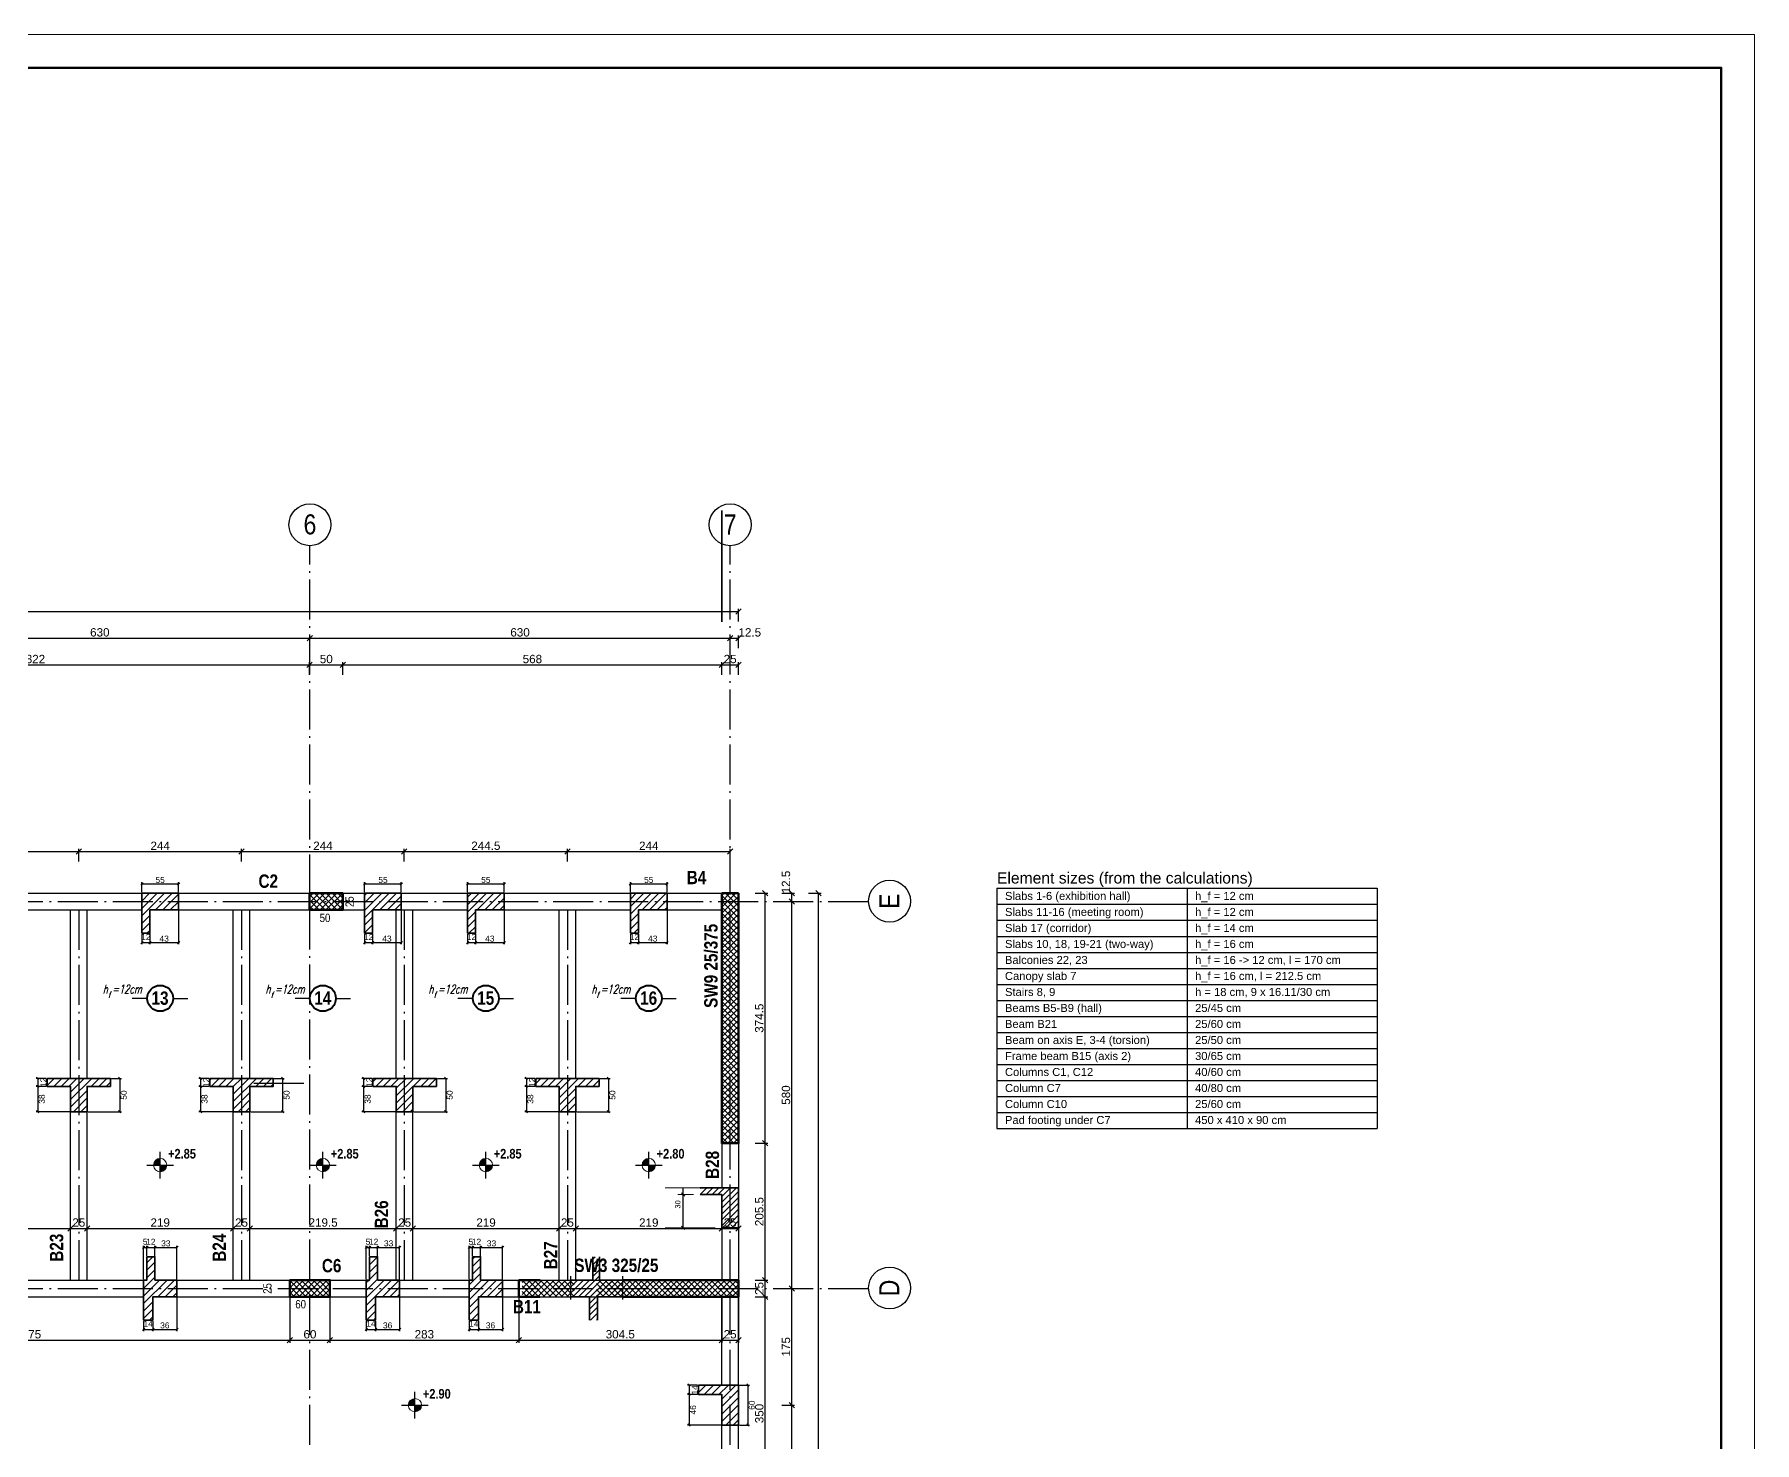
# Model space of a CAD drawing. Header units: millimetres. Extents: x -554 to 5391, y -796 to 3409.
# Drawn here: x 2812 to 5391, y 1297 to 3409 of the extents above; entities that cross this region are included whole.
import ezdxf

# ---------------------------------------------------------------- set-up
doc = ezdxf.new("R2010")
doc.units = ezdxf.units.MM
for name, pattern in [('DASHDOT', [82.5, 60, -10, 2.5, -10]), ('Dashed', [21, 15, -6]), ('Solid Line copy-002', [82.5, 60, -10, 2.5, -10])]:
    doc.linetypes.add(name, pattern=pattern)
for name, color, linetype, lineweight in [('! Plochi sech', 210, 'Continuous', 25), ('!Armirovka', 210, 'Continuous', 35), ('!Column', 10, 'Continuous', 50), ('!Dimension', 70, 'Continuous', 25), ('!Hatch', 70, 'Continuous', 25), ('!Hf', 132, 'Continuous', 25), ('035', 30, 'Continuous', 30), ('Osi', 70, 'DASHDOT', 25), ('SHEET', 7, 'Continuous', 35)]:
    doc.layers.add(name, color=color, linetype=linetype, lineweight=lineweight)
doc.layers.add('text', color=7, linetype='Continuous')
doc.styles.add('GENERATED_STYLE_2', font='ARIALN.TTF')
doc.styles.add('GENERATED_STYLE_3', font='ARIALNB.TTF')
doc.styles.get("Standard").update_dxf_attribs({"font": 'arial.ttf'})
doc.styles.add('АRM_nadpis', font='simplex.shx', dxfattribs={"width": 0.7, "oblique": 15})
doc.dimstyles.new('RC_PLAN', dxfattribs={"dimtxt": 12.5, "dimasz": 8, "dimexe": 4, "dimexo": 0, "dimgap": 2.5, "dimtad": 1, "dimdec": 1, "dimdsep": 46, "dimtxsty": 'Standard', "dimblk": 'OBLIQUE', "dimcen": 2.5, "dimclrd": 3, "dimclre": 3, "dimclrt": 7, "dimazin": 3, "dimtfac": 1, "dimtmove": 2, "dimatfit": 3})
doc.dimstyles.new('RC_SECTION', dxfattribs={"dimtxt": 9, "dimasz": 3.5, "dimexe": 2.5, "dimexo": 1.5, "dimgap": 1.5, "dimtad": 1, "dimdec": 0, "dimtxsty": 'Standard', "dimblk": 'OBLIQUE', "dimcen": 2.5, "dimclrd": 3, "dimclre": 3, "dimclrt": 7, "dimazin": 3, "dimtfac": 1, "dimtmove": 2, "dimatfit": 3})
pattern_1 = [(45, (-880292.8607, -482865.8936), (-4.419417382, 4.419417382), [])]

# ---------------------------------------------------------------- blocks, each defined once
blk = doc.blocks.new('_Oblique')
at = {"color": 0, "linetype": 'ByBlock', "lineweight": -2}
blk.add_line((-0.5, -0.5), (0.5, 0.5), dxfattribs=at)

msp = doc.modelspace()

# ---------------------------------------------------------------- hatches: boundary and pattern name
at = {"layer": '! Plochi sech'}
h = msp.add_hatch(dxfattribs=at)
h.set_pattern_fill('ANSI31', color=256, scale=50)
h.set_pattern_definition([(45, (-891140.3427, -494771.6585), (-4.419417382, 4.419417382), [])])
h.paths.add_polyline_path([(3694.66, 1515.64), (3694.66, 1540.64), (3659.66, 1540.64), (3659.66, 1575.64), (3649.66, 1575.64), (3649.66, 1540.64), (3616.56, 1540.64), (3616.56, 1515.64), (3644.66, 1515.64), (3644.66, 1480.64), (3656.66, 1480.64), (3656.66, 1515.64)])
at = {"layer": '!Hatch'}
h = msp.add_hatch(dxfattribs=at)
h.set_pattern_fill('ANSI37', color=256, scale=50, angle=90)
h.set_pattern_definition([(135, (497715.356, -894511.977), (-4.419417382, -4.419417382), []), (225, (497715.356, -894511.977), (4.419417382, -4.419417382), [])])
h.paths.add_polyline_path([(3224.91, 2108.14), (3224.91, 2095.64), (3249.92, 2095.64), (3249.91, 2108.14)])
h.paths.add_polyline_path([(3224.91, 2120.64), (3224.91, 2108.14), (3249.91, 2108.14), (3249.91, 2120.64)])
h.paths.add_polyline_path([(3249.91, 2108.14), (3272.69, 2108.14), (3272.69, 2120.64), (3249.91, 2120.64)])
h.paths.add_polyline_path([(3249.91, 2108.14), (3249.92, 2095.64), (3272.69, 2095.64), (3272.69, 2108.14)])
h.paths.add_polyline_path([(3272.69, 2108.14), (3272.69, 2095.64), (3274.91, 2095.64), (3274.91, 2108.14)])
h.paths.add_polyline_path([(3272.69, 2120.64), (3272.69, 2108.14), (3274.91, 2108.14), (3274.91, 2120.64)])
h = msp.add_hatch(dxfattribs=at)
h.set_pattern_fill('ANSI37', color=256, scale=50)
h.set_pattern_definition([(45, (-894889.693, -493219.714), (-4.419417382, 4.419417382), []), (135, (-894889.693, -493219.714), (-4.419417382, -4.419417382), [])])
h.paths.add_polyline_path([(3855.41, 2120.64), (3842.91, 2120.64), (3842.91, 1745.6), (3855.41, 1745.6)])
h.paths.add_polyline_path([(3867.91, 2120.64), (3855.41, 2120.64), (3855.41, 1745.6), (3867.91, 1745.6)])
h = msp.add_hatch(dxfattribs=at)
h.set_pattern_fill('ANSI37', color=256, scale=50)
h.set_pattern_definition([(45, (-894824.693, -493139.714), (-4.419417382, 4.419417382), []), (135, (-894824.693, -493139.714), (-4.419417382, -4.419417382), [])])
h.paths.add_polyline_path([(3255.41, 1527.99), (3255.41, 1540.64), (3195.41, 1540.64), (3195.41, 1527.98)])
h.paths.add_polyline_path([(3195.41, 1527.98), (3195.41, 1515.64), (3255.41, 1515.64), (3255.41, 1527.99)])
h = msp.add_hatch(dxfattribs=at)
h.set_pattern_fill('ANSI37', color=256, scale=50)
h.set_pattern_definition([(45, (3585.307, 1463.786), (-4.41942, 4.41942), []), (135, (3585.307, 1463.786), (-4.41942, -4.41942), [])])
h.paths.add_polyline_path([(3654.91, 1540.64), (3621.56, 1540.64), (3621.56, 1528.05), (3654.91, 1528.07)], flags=16)
h.paths.add_polyline_path([(3654.91, 1528.07), (3621.56, 1528.05), (3621.56, 1515.64), (3649.66, 1515.64), (3654.91, 1515.64)], flags=16)
h.paths.add_polyline_path([(3855.41, 1540.64), (3543.41, 1540.64), (3543.41, 1528.05), (3855.41, 1528.1)])
h.paths.add_polyline_path([(3855.41, 1528.1), (3543.41, 1528.05), (3543.41, 1515.64), (3855.41, 1515.64)])
h.paths.add_polyline_path([(3867.91, 1540.64), (3855.41, 1540.64), (3855.41, 1528.1), (3867.91, 1528.1)])
h.paths.add_polyline_path([(3867.91, 1528.1), (3855.41, 1528.1), (3855.41, 1515.64), (3867.91, 1515.64)])
h = msp.add_hatch()
h.set_pattern_fill('ANSI31', scale=2.5)
h.paths.add_polyline_path([(2973.4, 2060.64), (2973.4, 2095.64), (2973.4, 2120.64), (3028.4, 2120.64), (3028.4, 2095.64), (2985.4, 2095.64), (2985.4, 2060.64)])
h = msp.add_hatch()
h.set_pattern_fill('ANSI31', scale=2.5)
h.paths.add_polyline_path([(3307.4, 2060.64), (3307.4, 2095.64), (3307.4, 2120.64), (3362.4, 2120.64), (3362.4, 2095.64), (3319.4, 2095.64), (3319.4, 2060.64)])
h = msp.add_hatch()
h.set_pattern_fill('ANSI31', scale=2.5)
h.paths.add_polyline_path([(3461.65, 2060.64), (3461.65, 2095.64), (3461.65, 2120.64), (3516.65, 2120.64), (3516.65, 2095.64), (3473.65, 2095.64), (3473.65, 2060.64)])
h = msp.add_hatch()
h.set_pattern_fill('ANSI31', scale=2.5)
h.paths.add_polyline_path([(3705.9, 2060.64), (3705.9, 2095.64), (3705.9, 2120.64), (3760.9, 2120.64), (3760.9, 2095.64), (3717.9, 2095.64), (3717.9, 2060.64)])
h = msp.add_hatch()
h.set_pattern_fill('ANSI31', scale=2.5)
h.paths.add_polyline_path([(2831.41, 1843.1), (2866.41, 1843.1), (2891.41, 1843.1), (2926.41, 1843.1), (2926.41, 1831.1), (2891.41, 1831.1), (2891.41, 1793.1), (2866.41, 1793.1), (2866.41, 1831.1), (2831.41, 1831.1)])
h = msp.add_hatch()
h.set_pattern_fill('ANSI31', scale=2.5)
h.paths.add_polyline_path([(3075.41, 1843.1), (3110.41, 1843.1), (3135.41, 1843.1), (3170.41, 1843.1), (3170.41, 1831.1), (3135.41, 1831.1), (3135.41, 1793.1), (3110.41, 1793.1), (3110.41, 1831.1), (3075.41, 1831.1)])
h = msp.add_hatch()
h.set_pattern_fill('ANSI31', scale=2.5)
h.paths.add_polyline_path([(3319.91, 1843.1), (3354.91, 1843.1), (3379.91, 1843.1), (3414.91, 1843.1), (3414.91, 1831.1), (3379.91, 1831.1), (3379.91, 1793.1), (3354.91, 1793.1), (3354.91, 1831.1), (3319.91, 1831.1)])
h = msp.add_hatch()
h.set_pattern_fill('ANSI31', scale=2.5)
h.paths.add_polyline_path([(3563.91, 1843.1), (3598.91, 1843.1), (3623.91, 1843.1), (3658.91, 1843.1), (3658.91, 1831.1), (3623.91, 1831.1), (3623.91, 1793.1), (3598.91, 1793.1), (3598.91, 1831.1), (3563.91, 1831.1)])
h = msp.add_hatch(color=7)
h.paths.add_polyline_path([(2990.9, 1713.1), (3000.9, 1713.1), (3000.9, 1723.1, 0.4142136)])
h.paths.add_polyline_path([(3000.9, 1713.1), (3000.9, 1703.1, 0.4142136), (3010.9, 1713.1)])
h = msp.add_hatch(color=7)
h.paths.add_polyline_path([(3234.9, 1713.1), (3244.9, 1713.1), (3244.9, 1723.1, 0.4142136)])
h.paths.add_polyline_path([(3244.9, 1713.1), (3244.9, 1703.1, 0.4142136), (3254.9, 1713.1)])
h = msp.add_hatch(color=7)
h.paths.add_polyline_path([(3479.15, 1713.1), (3489.15, 1713.1), (3489.15, 1723.1, 0.4142136)])
h.paths.add_polyline_path([(3489.15, 1713.1), (3489.15, 1703.1, 0.4142136), (3499.15, 1713.1)])
h = msp.add_hatch(color=7)
h.paths.add_polyline_path([(3723.4, 1713.1), (3733.4, 1713.1), (3733.4, 1723.1, 0.4142136)])
h.paths.add_polyline_path([(3733.4, 1713.1), (3733.4, 1703.1, 0.4142136), (3743.4, 1713.1)])
at = {"linetype": 'Continuous', "lineweight": 25}
h = msp.add_hatch(dxfattribs=at)
h.set_pattern_fill('ANSI31', scale=50, style=0)
h.set_pattern_definition(pattern_1)
h.paths.add_polyline_path([(3867.91, 1669.12), (3867.91, 1669.12), (3867.91, 1679.12), (3810.29, 1679.12), (3810.29, 1669.12), (3842.91, 1669.12), (3842.91, 1619.12), (3867.91, 1619.12)])
h = msp.add_hatch(dxfattribs=at)
h.set_pattern_fill('ANSI31', scale=50, style=0)
h.set_pattern_definition(pattern_1)
h.paths.add_polyline_path([(3867.91, 1669.12), (3867.91, 1669.12), (3867.91, 1679.12), (3810.29, 1679.12), (3810.29, 1669.12), (3842.91, 1669.12), (3842.91, 1619.12), (3867.91, 1619.12)])
h = msp.add_hatch()
h.set_pattern_fill('ANSI31', scale=2.5)
h.paths.add_polyline_path([(2975.9, 1480.64), (2975.9, 1515.64), (2975.9, 1540.64), (2980.9, 1540.64), (2980.9, 1575.64), (2992.9, 1575.64), (2992.9, 1540.64), (3025.9, 1540.64), (3025.9, 1515.64), (2989.9, 1515.64), (2989.9, 1480.64)])
h = msp.add_hatch()
h.set_pattern_fill('ANSI31', scale=2.5)
h.paths.add_polyline_path([(3309.9, 1480.64), (3309.9, 1515.64), (3309.9, 1540.64), (3314.9, 1540.64), (3314.9, 1575.64), (3326.9, 1575.64), (3326.9, 1540.64), (3359.9, 1540.64), (3359.9, 1515.64), (3323.9, 1515.64), (3323.9, 1480.64)])
h = msp.add_hatch()
h.set_pattern_fill('ANSI31', scale=2.5)
h.paths.add_polyline_path([(3464.15, 1480.64), (3464.15, 1515.64), (3464.15, 1540.64), (3469.15, 1540.64), (3469.15, 1575.64), (3481.15, 1575.64), (3481.15, 1540.64), (3514.15, 1540.64), (3514.15, 1515.64), (3478.15, 1515.64), (3478.15, 1480.64)])
h = msp.add_hatch()
h.set_pattern_fill('ANSI31', scale=2.5)
h.paths.add_polyline_path([(3807.91, 1383.1), (3842.91, 1383.1), (3867.91, 1383.1), (3867.91, 1323.1), (3842.91, 1323.1), (3842.91, 1369.1), (3807.91, 1369.1)])
h = msp.add_hatch(color=7)
h.paths.add_polyline_path([(3372.9, 1353.1), (3382.9, 1353.1), (3382.9, 1363.1, 0.4142136)])
h.paths.add_polyline_path([(3382.9, 1353.1), (3382.9, 1343.1, 0.4142136), (3392.9, 1353.1)])

# ---------------------------------------------------------------- linework, layer by layer
at = {"layer": '! Plochi sech', "color": 7, "lineweight": 20}
for p, q in [((3832.91, 1679.12), (3758.06, 1679.12)), ((3832.91, 1679.12), (3758.06, 1679.12)), ((3832.91, 1619.12), (3758.06, 1619.12)), ((3832.91, 1619.12), (3758.06, 1619.12))]:
    msp.add_line(p, q, dxfattribs=at)
at = {"layer": '!Armirovka', "color": 2}
msp.add_line((3842.91, 2527.71), (3842.91, 2694.44), dxfattribs=at)
at = {"layer": '!Column'}
for p, q in [((3867.91, 2120.64), (3842.91, 2120.64)), ((3842.91, 2120.64), (3842.91, 1745.6)), ((3867.91, 1745.6), (3867.91, 2120.64)), ((3842.91, 1746.1), (3867.91, 1746.1)), ((3570.79, 1540.64), (3538.41, 1540.64)), ((3538.41, 1540.64), (3538.41, 1515.64)), ((3867.91, 1540.64), (3694.66, 1540.64)), ((3867.91, 1515.64), (3867.91, 1540.64)), ((3538.41, 1515.64), (3570.06, 1515.64)), ((3694.66, 1515.64), (3867.91, 1515.64))]:
    msp.add_line(p, q, dxfattribs=at)
for points in [[(3224.91, 2095.64), (3274.91, 2095.64), (3274.91, 2120.64), (3224.91, 2120.64)], [(3195.41, 1515.64), (3255.41, 1515.64), (3255.41, 1540.64), (3195.41, 1540.64)]]:
    msp.add_lwpolyline(points, close=True, dxfattribs=at)
at = {"layer": '!Hf', "color": 4, "linetype": 'Continuous', "lineweight": 25}
for p, q in [((2981.47, 1963.1), (2959.03, 1963.1)), ((3020.33, 1963.1), (3042.16, 1963.1)), ((3225.47, 1963.1), (3203.03, 1963.1)), ((3264.33, 1963.1), (3286.16, 1963.1)), ((3469.72, 1963.1), (3447.28, 1963.1)), ((3508.58, 1963.1), (3530.41, 1963.1)), ((3713.97, 1963.1), (3691.53, 1963.1)), ((3752.83, 1963.1), (3774.66, 1963.1))]:
    msp.add_line(p, q, dxfattribs=at)
at = {"layer": '!Hf', "color": 4, "linetype": 'Continuous', "lineweight": 40}
for centre in [(3000.9, 1963.1), (3244.9, 1963.1), (3489.15, 1963.1), (3733.4, 1963.1)]:
    msp.add_circle(centre, 19.43, dxfattribs=at)
at = {"color": 7, "linetype": 'Continuous', "lineweight": 25}
for p, q in [((3141.26, 1836), (3216.26, 1836)), ((3784.87, 1619.12), (3784.87, 1679.12)), ((3784.87, 1619.12), (3784.87, 1679.12))]:
    msp.add_line(p, q, dxfattribs=at)
at = {"color": 7, "lineweight": 25}
for p, q in [((3000.9, 1693.1), (3000.9, 1733.1)), ((3244.9, 1693.1), (3244.9, 1733.1)), ((3489.15, 1693.1), (3489.15, 1733.1)), ((3733.4, 1693.1), (3733.4, 1733.1)), ((2980.9, 1713.1), (3020.9, 1713.1)), ((3224.9, 1713.1), (3264.9, 1713.1)), ((3469.15, 1713.1), (3509.15, 1713.1)), ((3713.4, 1713.1), (3753.4, 1713.1)), ((3382.9, 1333.1), (3382.9, 1373.1)), ((3362.9, 1353.1), (3402.9, 1353.1))]:
    msp.add_line(p, q, dxfattribs=at)
at = {"color": 3, "linetype": 'Continuous', "lineweight": 35}
for p, q in [((3810.29, 1679.12), (3867.91, 1679.12)), ((3810.29, 1679.12), (3867.91, 1679.12)), ((3867.91, 1679.12), (3867.91, 1619.12)), ((3810.29, 1669.12), (3842.91, 1669.12)), ((3810.29, 1669.12), (3842.91, 1669.12)), ((3842.91, 1669.12), (3842.91, 1619.12)), ((3842.91, 1619.12), (3867.91, 1619.12)), ((3649.66, 1540.64), (3649.66, 1575.64)), ((3659.66, 1540.64), (3659.66, 1575.64)), ((3616.56, 1540.64), (3649.66, 1540.64)), ((3694.66, 1540.64), (3659.66, 1540.64)), ((3644.66, 1515.64), (3616.56, 1515.64)), ((3644.66, 1480.64), (3644.66, 1515.64)), ((3656.66, 1480.64), (3656.66, 1515.64)), ((3694.66, 1515.64), (3656.66, 1515.64))]:
    msp.add_line(p, q, dxfattribs=at)
at = {"color": 7, "linetype": 'Continuous', "lineweight": 20}
for p, q in [((3800.29, 1669.12), (3776.87, 1669.12)), ((3800.29, 1669.12), (3776.87, 1669.12)), ((3832.91, 1619.12), (3776.87, 1619.12)), ((3832.91, 1619.12), (3776.87, 1619.12))]:
    msp.add_line(p, q, dxfattribs=at)
at = {"color": 3, "linetype": 'Dashed', "lineweight": 25}
for p, q in [((3616.56, 1511.35), (3616.56, 1546.35)), ((3694.66, 1511.35), (3694.66, 1546.35))]:
    msp.add_line(p, q, dxfattribs=at)
at = {"color": 3, "lineweight": 35}
for points in [[(2973.4, 2060.64), (2973.4, 2095.64), (2973.4, 2120.64), (3028.4, 2120.64), (3028.4, 2095.64), (2985.4, 2095.64), (2985.4, 2060.64)], [(3307.4, 2060.64), (3307.4, 2095.64), (3307.4, 2120.64), (3362.4, 2120.64), (3362.4, 2095.64), (3319.4, 2095.64), (3319.4, 2060.64)], [(3461.65, 2060.64), (3461.65, 2095.64), (3461.65, 2120.64), (3516.65, 2120.64), (3516.65, 2095.64), (3473.65, 2095.64), (3473.65, 2060.64)], [(3705.9, 2060.64), (3705.9, 2095.64), (3705.9, 2120.64), (3760.9, 2120.64), (3760.9, 2095.64), (3717.9, 2095.64), (3717.9, 2060.64)], [(2831.41, 1843.1), (2866.41, 1843.1), (2891.41, 1843.1), (2926.41, 1843.1), (2926.41, 1831.1), (2891.41, 1831.1), (2891.41, 1793.1), (2866.41, 1793.1), (2866.41, 1831.1), (2831.41, 1831.1)], [(3075.41, 1843.1), (3110.41, 1843.1), (3135.41, 1843.1), (3170.41, 1843.1), (3170.41, 1831.1), (3135.41, 1831.1), (3135.41, 1793.1), (3110.41, 1793.1), (3110.41, 1831.1), (3075.41, 1831.1)], [(3319.91, 1843.1), (3354.91, 1843.1), (3379.91, 1843.1), (3414.91, 1843.1), (3414.91, 1831.1), (3379.91, 1831.1), (3379.91, 1793.1), (3354.91, 1793.1), (3354.91, 1831.1), (3319.91, 1831.1)], [(3563.91, 1843.1), (3598.91, 1843.1), (3623.91, 1843.1), (3658.91, 1843.1), (3658.91, 1831.1), (3623.91, 1831.1), (3623.91, 1793.1), (3598.91, 1793.1), (3598.91, 1831.1), (3563.91, 1831.1)], [(2975.9, 1480.64), (2975.9, 1515.64), (2975.9, 1540.64), (2980.9, 1540.64), (2980.9, 1575.64), (2992.9, 1575.64), (2992.9, 1540.64), (3025.9, 1540.64), (3025.9, 1515.64), (2989.9, 1515.64), (2989.9, 1480.64)], [(3309.9, 1480.64), (3309.9, 1515.64), (3309.9, 1540.64), (3314.9, 1540.64), (3314.9, 1575.64), (3326.9, 1575.64), (3326.9, 1540.64), (3359.9, 1540.64), (3359.9, 1515.64), (3323.9, 1515.64), (3323.9, 1480.64)], [(3464.15, 1480.64), (3464.15, 1515.64), (3464.15, 1540.64), (3469.15, 1540.64), (3469.15, 1575.64), (3481.15, 1575.64), (3481.15, 1540.64), (3514.15, 1540.64), (3514.15, 1515.64), (3478.15, 1515.64), (3478.15, 1480.64)], [(3807.91, 1383.1), (3842.91, 1383.1), (3867.91, 1383.1), (3867.91, 1323.1), (3842.91, 1323.1), (3842.91, 1369.1), (3807.91, 1369.1)]]:
    msp.add_lwpolyline(points, close=True, dxfattribs=at)
at = {"color": 7, "lineweight": 20}
for centre in [(3000.9, 1713.1), (3244.9, 1713.1), (3489.15, 1713.1), (3733.4, 1713.1), (3382.9, 1353.1)]:
    msp.add_circle(centre, 10, dxfattribs=at)
at = {"layer": '035'}
for p, q in [((2784.15, 2120.64), (2973.4, 2120.64)), ((3028.4, 2120.64), (3307.4, 2120.64)), ((3362.4, 2120.64), (3461.65, 2120.64)), ((3516.65, 2120.64), (3705.9, 2120.64)), ((3760.9, 2120.64), (3867.91, 2120.64)), ((3867.91, 2120.64), (3867.91, 1539.95)), ((2784.15, 2095.64), (2973.4, 2095.64)), ((2866.41, 1843.1), (2866.41, 2095.64)), ((2891.41, 1843.1), (2891.41, 2095.64)), ((3028.4, 2095.64), (3307.4, 2095.64)), ((3110.41, 1843.1), (3110.41, 2095.64)), ((3135.41, 1843.1), (3135.41, 2095.64)), ((3354.91, 1843.1), (3354.91, 2095.64)), ((3362.4, 2095.64), (3461.65, 2095.64)), ((3379.91, 1843.1), (3379.91, 2095.64)), ((3516.65, 2095.64), (3705.9, 2095.64)), ((3598.91, 1843.1), (3598.91, 2095.64)), ((3623.91, 1843.1), (3623.91, 2095.64)), ((3760.9, 2095.64), (3842.9, 2095.64)), ((3842.91, 2096.33), (3842.91, 1679.12)), ((2866.41, 1540.64), (2866.41, 1793.1)), ((2891.41, 1540.64), (2891.41, 1793.1)), ((3110.41, 1540.64), (3110.41, 1793.1)), ((3135.41, 1540.64), (3135.41, 1793.1)), ((3354.91, 1540.64), (3354.91, 1793.1)), ((3379.91, 1540.64), (3379.91, 1793.1)), ((3598.91, 1540.64), (3598.91, 1793.1)), ((3623.91, 1540.64), (3623.91, 1793.1)), ((3842.91, 1669.12), (3842.91, 1540.64)), ((2781.65, 1515.64), (2975.9, 1515.64)), ((3025.9, 1515.64), (3309.9, 1515.64)), ((3359.9, 1515.64), (3464.15, 1515.64)), ((3514.15, 1515.64), (3842.9, 1515.64)), ((3842.91, 1383.1), (3842.91, 1516.32)), ((3867.91, 1383.1), (3867.91, 1516.32)), ((3842.91, 1199.13), (3842.91, 1323.1)), ((3867.91, 1171.25), (3867.91, 1323.1))]:
    msp.add_line(p, q, dxfattribs=at)
at = {"layer": '035', "color": 1, "lineweight": 25}
for p, q in [((2781.65, 1540.64), (2975.9, 1540.64)), ((3025.9, 1540.64), (3309.9, 1540.64)), ((3359.9, 1540.64), (3464.15, 1540.64)), ((3514.15, 1540.64), (3842.9, 1540.64)), ((3842.91, 1540.64), (3867.91, 1540.64))]:
    msp.add_line(p, q, dxfattribs=at)
at = {"layer": 'Osi', "linetype": 'Solid Line copy-002', "lineweight": 25}
for p, q in [((3225.41, 221.26), (3225.41, 2641.85)), ((3855.41, 221.26), (3855.41, 2641.85)), ((124.88, 2108.14), (4062.98, 2108.14)), ((2878.91, 2095.64), (2878.91, 1540.64)), ((3122.91, 2095.64), (3122.91, 1540.64)), ((3366.91, 2095.64), (3366.91, 1540.64)), ((3611.41, 2095.64), (3611.41, 1540.64)), ((124.88, 1528.14), (4062.98, 1528.14))]:
    msp.add_line(p, q, dxfattribs=at)
at = {"layer": 'Osi', "color": 2, "linetype": 'Continuous', "lineweight": 30}
for centre in [(3225.41, 2673.26), (3855.41, 2673.26), (4094.38, 2108.83), (4094.38, 1528.82)]:
    msp.add_circle(centre, 31.41, dxfattribs=at)
at = {"layer": 'SHEET', "color": 7, "lineweight": 13}
msp.add_lwpolyline([(-553.78, -796.45), (5391.22, -796.45), (5391.22, 3408.55), (-553.78, 3408.55)], close=True, dxfattribs=at)
at = {"layer": 'SHEET', "color": 7, "lineweight": 50}
msp.add_lwpolyline([(-453.78, -746.45), (5341.22, -746.45), (5341.22, 3358.55), (-453.78, 3358.55)], close=True, dxfattribs=at)
at = {"layer": 'text'}
for p, q in [((4255.4, 2128.1), (4825.4, 2128.1)), ((4255.4, 2128.1), (4255.4, 1768.1)), ((4540.4, 2128.1), (4540.4, 1768.1)), ((4825.4, 2128.1), (4825.4, 1768.1)), ((4255.4, 2104.1), (4825.4, 2104.1)), ((4255.4, 2080.1), (4825.4, 2080.1)), ((4255.4, 2056.1), (4825.4, 2056.1)), ((4255.4, 2032.1), (4825.4, 2032.1)), ((4255.4, 2008.1), (4825.4, 2008.1)), ((4255.4, 1984.1), (4825.4, 1984.1)), ((4255.4, 1960.1), (4825.4, 1960.1)), ((4255.4, 1936.1), (4825.4, 1936.1)), ((4255.4, 1912.1), (4825.4, 1912.1)), ((4255.4, 1888.1), (4825.4, 1888.1)), ((4255.4, 1864.1), (4825.4, 1864.1)), ((4255.4, 1840.1), (4825.4, 1840.1)), ((4255.4, 1816.1), (4825.4, 1816.1)), ((4255.4, 1792.1), (4825.4, 1792.1)), ((4255.4, 1768.1), (4825.4, 1768.1))]:
    msp.add_line(p, q, dxfattribs=at)

# ---------------------------------------------------------------- block references
at = {"color": 7, "linetype": 'Continuous', "lineweight": 25, "xscale": 5, "yscale": 5, "zscale": 5}
for p, rotation in [((3784.87, 1669.12), 90), ((3784.87, 1669.12), 90), ((3784.87, 1619.12), 270), ((3784.87, 1619.12), 270)]:
    msp.add_blockref('_Oblique', p, dxfattribs=dict(at, rotation=rotation))

# ---------------------------------------------------------------- texts
at = {"layer": '!Hf', "style": 'АRM_nadpis', "oblique": 15, "width": 0.7}
for s, height, p in [('h =12cm', 13.122, (2914.87, 1970.45)), ('f', 9.19, (2922.7, 1963.84)), ('h =12cm', 13.122, (3158.87, 1970.45)), ('f', 9.19, (3166.7, 1963.84)), ('h =12cm', 13.122, (3403.12, 1970.45)), ('f', 9.19, (3410.95, 1963.84)), ('h =12cm', 13.122, (3647.37, 1970.45)), ('f', 9.19, (3655.2, 1963.84))]:
    msp.add_text(s, height=height, dxfattribs=at).set_placement(p)
at = {"layer": '!Hf', "color": 4, "linetype": 'Continuous', "lineweight": 5, "char_height": 20, "attachment_point": 2, "style": 'GENERATED_STYLE_3'}
for s, insert in [('13', (3000.66, 1973.43)), ('14', (3244.66, 1973.43)), ('15', (3488.91, 1973.43)), ('16', (3733.16, 1973.43))]:
    msp.add_mtext(s, dxfattribs=dict(at, insert=insert))
at = {"color": 7, "linetype": 'Continuous', "lineweight": 25, "insert": (3776.87, 1654.12), "char_height": 8, "attachment_point": 5, "rotation": 90}
msp.add_mtext('\\A1;30', dxfattribs=at)
msp.add_mtext('\\A1;30', dxfattribs=at)
at = {"layer": 'text'}
for s, height, p in [('Element sizes (from the calculations)', 16.8, (4255.4, 2135.3)), ('Slabs 1-6 (exhibition hall)', 12, (4267.4, 2110.7)), ('h_f = 12 cm', 12, (4552.4, 2110.7)), ('Slabs 11-16 (meeting room)', 12, (4267.4, 2086.7)), ('h_f = 12 cm', 12, (4552.4, 2086.7)), ('Slab 17 (corridor)', 12, (4267.4, 2062.7)), ('h_f = 14 cm', 12, (4552.4, 2062.7)), ('Slabs 10, 18, 19-21 (two-way)', 12, (4267.4, 2038.7)), ('h_f = 16 cm', 12, (4552.4, 2038.7)), ('Balconies 22, 23', 12, (4267.4, 2014.7)), ('h_f = 16 -> 12 cm, l = 170 cm', 12, (4552.4, 2014.7)), ('Canopy slab 7', 12, (4267.4, 1990.7)), ('h_f = 16 cm, l = 212.5 cm', 12, (4552.4, 1990.7)), ('Stairs 8, 9', 12, (4267.4, 1966.7)), ('h = 18 cm, 9 x 16.11/30 cm', 12, (4552.4, 1966.7)), ('Beams B5-B9 (hall)', 12, (4267.4, 1942.7)), ('25/45 cm', 12, (4552.4, 1942.7)), ('Beam B21', 12, (4267.4, 1918.7)), ('25/60 cm', 12, (4552.4, 1918.7)), ('Beam on axis E, 3-4 (torsion)', 12, (4267.4, 1894.7)), ('Frame beam B15 (axis 2)', 12, (4267.4, 1870.7)), ('30/65 cm', 12, (4552.4, 1870.7)), ('25/50 cm', 12, (4552.4, 1894.7)), ('Columns C1, C12', 12, (4267.4, 1846.7)), ('40/60 cm', 12, (4552.4, 1846.7)), ('Column C7', 12, (4267.4, 1822.7)), ('40/80 cm', 12, (4552.4, 1822.7)), ('Column C10', 12, (4267.4, 1798.7)), ('25/60 cm', 12, (4552.4, 1798.7)), ('Pad footing under C7', 12, (4267.4, 1774.7)), ('450 x 410 x 90 cm', 12, (4552.4, 1774.7))]:
    msp.add_text(s, height=height, dxfattribs=at).set_placement(p)
at = {"layer": 'text', "color": 2, "linetype": 'Continuous', "lineweight": 5, "char_height": 30, "attachment_point": 5, "style": 'GENERATED_STYLE_2'}
for s, insert in [('6', (3225.41, 2673.65)), ('7', (3855.41, 2673.65))]:
    msp.add_mtext(s, dxfattribs=dict(at, insert=insert))
at = {"layer": 'text', "color": 6, "linetype": 'Continuous', "lineweight": 5, "attachment_point": 2, "style": 'GENERATED_STYLE_3'}
for s, insert, char_height in [('C2', (3162.96, 2148.86), 20), ('{\\fArial Narrow|b0|i0|c204|p34;50}', (3248, 2090.03), 12.5), ('+2.85', (3033.6, 1737.3), 14.4), ('+2.85', (3277.6, 1737.3), 14.4), ('+2.85', (3521.85, 1737.3), 14.4), ('+2.80', (3766.1, 1737.3), 14.4), ('C6', (3257.96, 1572.3), 20), ('{\\fArial Narrow|b0|i0|c204|p34;60}', (3211.48, 1510.71), 12.5), ('+2.90', (3415.6, 1377.3), 14.4)]:
    msp.add_mtext(s, dxfattribs=dict(at, insert=insert, char_height=char_height))
at = {"layer": 'text', "color": 3, "linetype": 'Continuous', "lineweight": 5, "char_height": 20, "attachment_point": 2, "style": 'GENERATED_STYLE_3'}
for s, insert in [('B4', (3804.95, 2154.29)), ('SW3 325/25', (3684.78, 1572.81)), ('B11', (3550.68, 1510.74))]:
    msp.add_mtext(s, dxfattribs=dict(at, insert=insert))
at = {"layer": 'text', "color": 6, "linetype": 'Continuous', "lineweight": 5, "char_height": 12.5, "attachment_point": 2, "rotation": 90, "style": 'GENERATED_STYLE_3'}
for insert in [(3278.6, 2108.05), (3155.33, 1528.04)]:
    msp.add_mtext('{\\fArial Narrow|b0|i0|c204|p34;25}', dxfattribs=dict(at, insert=insert))
at = {"layer": 'text', "color": 2, "linetype": 'Continuous', "lineweight": 5, "char_height": 30, "attachment_point": 5, "rotation": 90, "style": 'GENERATED_STYLE_2'}
for s, insert in [('E', (4093.98, 2108.83)), ('D', (4093.98, 1528.82))]:
    msp.add_mtext(s, dxfattribs=dict(at, insert=insert))
at = {"layer": 'text', "color": 3, "linetype": 'Continuous', "lineweight": 5, "char_height": 20, "attachment_point": 2, "rotation": 90, "style": 'GENERATED_STYLE_3'}
for s, insert in [('SW9 25/375', (3816.55, 2011.81)), ('B28', (3818.71, 1713.39)), ('B26', (3322.62, 1639.2)), ('B23', (2835.5, 1589.2)), ('B24', (3079.5, 1589.2)), ('B27', (3576.28, 1577.7))]:
    msp.add_mtext(s, dxfattribs=dict(at, insert=insert))

# ---------------------------------------------------------------- dimensions: what is measured, and where the dimension line sits
at = {"layer": '!Dimension'}
for base, p1, p2, location in [((307.9, 2543.1), (307.9, 2528.1), (3867.9, 2528.1), (2087.9, 2551.85)), ((2595.4, 2503.1), (2595.4, 2488.1), (3225.4, 2488.1), (2910.4, 2511.85)), ((3225.4, 2503.1), (3225.4, 2488.1), (3855.4, 2488.1), (3540.4, 2511.85)), ((3855.4, 2503.1), (3855.4, 2488.1), (3867.9, 2488.1), (3884.84, 2511.85)), ((2402.9, 2463.1), (2402.9, 2448.1), (3224.9, 2448.1), (2813.9, 2471.85)), ((3224.9, 2463.1), (3224.9, 2448.1), (3274.9, 2448.1), (3249.9, 2471.85)), ((3274.9, 2463.1), (3274.9, 2448.1), (3842.9, 2448.1), (3558.9, 2471.85)), ((3842.9, 2463.1), (3842.9, 2448.1), (3867.9, 2448.1), (3855.4, 2471.85)), ((2634.4, 2183.1), (2634.4, 2168.1), (2878.9, 2168.1), (2756.65, 2191.85)), ((2878.9, 2183.1), (2878.9, 2168.1), (3122.9, 2168.1), (3000.9, 2191.85)), ((3122.9, 2183.1), (3122.9, 2168.1), (3366.9, 2168.1), (3244.9, 2191.85)), ((3366.9, 2183.1), (3366.9, 2168.1), (3611.4, 2168.1), (3489.15, 2191.85)), ((3611.4, 2183.1), (3611.4, 2168.1), (3855.4, 2168.1), (3733.4, 2191.85)), ((2646.9, 1618.1), (2646.9, 1618.1), (2866.4, 1618.1), (2756.65, 1626.85)), ((2866.4, 1618.1), (2866.4, 1618.1), (2891.4, 1618.1), (2878.9, 1626.85)), ((2891.4, 1618.1), (2891.4, 1618.1), (3110.4, 1618.1), (3000.9, 1626.85)), ((3110.4, 1618.1), (3110.4, 1618.1), (3135.4, 1618.1), (3122.9, 1626.85)), ((3135.4, 1618.1), (3135.4, 1618.1), (3354.9, 1618.1), (3245.15, 1626.85)), ((3354.9, 1618.1), (3354.9, 1618.1), (3379.9, 1618.1), (3367.4, 1626.85)), ((3379.9, 1618.1), (3379.9, 1618.1), (3598.9, 1618.1), (3489.4, 1626.85)), ((3598.9, 1618.1), (3598.9, 1618.1), (3623.9, 1618.1), (3611.4, 1626.85)), ((3623.9, 1618.1), (3623.9, 1618.1), (3842.9, 1618.1), (3733.4, 1626.85)), ((3842.9, 1618.1), (3842.9, 1618.1), (3867.9, 1618.1), (3855.4, 1626.85)), ((2420.4, 1450.6), (2420.4, 1515.6), (3195.4, 1515.6), (2807.9, 1459.35)), ((3195.4, 1450.6), (3195.4, 1515.6), (3255.4, 1515.6), (3225.4, 1459.35)), ((3255.4, 1450.6), (3255.4, 1515.6), (3538.4, 1515.6), (3396.9, 1459.35)), ((3538.4, 1450.6), (3538.4, 1515.6), (3842.9, 1515.6), (3690.65, 1459.35)), ((3842.9, 1450.6), (3842.9, 1515.6), (3867.9, 1515.6), (3855.4, 1459.35))]:
    msp.add_linear_dim(base=base, p1=p1, p2=p2, location=location, dimstyle='RC_PLAN', override={"dimtmove": 2}, dxfattribs=at).render()
for base, p1, p2 in [((2973.4, 2134.64), (2973.4, 2120.64), (3028.4, 2120.64)), ((3307.4, 2134.64), (3307.4, 2120.64), (3362.4, 2120.64)), ((3461.65, 2134.64), (3461.65, 2120.64), (3516.65, 2120.64)), ((3705.9, 2134.64), (3705.9, 2120.64), (3760.9, 2120.64)), ((2985.4, 2046.64), (2985.4, 2060.64), (3028.4, 2095.64)), ((3319.4, 2046.64), (3319.4, 2060.64), (3362.4, 2095.64)), ((3473.65, 2046.64), (3473.65, 2060.64), (3516.65, 2095.64)), ((3717.9, 2046.64), (3717.9, 2060.64), (3760.9, 2095.64)), ((2973.4, 2046.64), (2973.4, 2060.64), (2985.4, 2060.64)), ((3307.4, 2046.64), (3307.4, 2060.64), (3319.4, 2060.64)), ((3461.65, 2046.64), (3461.65, 2060.64), (3473.65, 2060.64)), ((3705.9, 2046.64), (3705.9, 2060.64), (3717.9, 2060.64)), ((2975.9, 1589.64), (2975.9, 1540.64), (2980.9, 1575.64)), ((2980.9, 1589.64), (2980.9, 1575.64), (2992.9, 1575.64)), ((2992.9, 1589.64), (2992.9, 1575.64), (3025.9, 1540.64)), ((3309.9, 1589.64), (3309.9, 1540.64), (3314.9, 1575.64)), ((3314.9, 1589.64), (3314.9, 1575.64), (3326.9, 1575.64)), ((3326.9, 1589.64), (3326.9, 1575.64), (3359.9, 1540.64)), ((3464.15, 1589.64), (3464.15, 1540.64), (3469.15, 1575.64)), ((3469.15, 1589.64), (3469.15, 1575.64), (3481.15, 1575.64)), ((3481.15, 1589.64), (3481.15, 1575.64), (3514.15, 1540.64)), ((2989.9, 1466.64), (2989.9, 1480.64), (3025.9, 1515.64)), ((3323.9, 1466.64), (3323.9, 1480.64), (3359.9, 1515.64)), ((3478.15, 1466.64), (3478.15, 1480.64), (3514.15, 1515.64)), ((2975.9, 1466.64), (2975.9, 1480.64), (2989.9, 1480.64)), ((3309.9, 1466.64), (3309.9, 1480.64), (3323.9, 1480.64)), ((3464.15, 1466.64), (3464.15, 1480.64), (3478.15, 1480.64))]:
    msp.add_linear_dim(base=base, p1=p1, p2=p2, dimstyle='RC_SECTION', dxfattribs=at).render()
for base, p1, p2, location in [((3947.9, 2108.1), (3932.9, 2108.1), (3932.9, 2120.6), (3939.15, 2137.54)), ((3907.9, 1746.1), (3892.9, 1746.1), (3892.9, 2120.6), (3899.15, 1933.35)), ((3987.9, 415.6), (3972.9, 415.6), (3972.9, 2120.6), (3979.15, 1268.1)), ((3947.9, 1528.1), (3932.9, 1528.1), (3932.9, 2108.1), (3939.15, 1818.1)), ((3907.9, 1540.6), (3892.9, 1540.6), (3892.9, 1746.1), (3899.15, 1643.35)), ((3907.9, 1515.6), (3892.9, 1515.6), (3892.9, 1540.6), (3899.15, 1528.1)), ((3947.9, 1353.1), (3932.9, 1353.1), (3932.9, 1528.1), (3939.15, 1440.6)), ((3907.9, 1165.6), (3892.9, 1165.6), (3892.9, 1515.6), (3899.15, 1340.6)), ((3947.9, 1178.1), (3932.9, 1178.1), (3932.9, 1353.1), (3939.15, 1265.6))]:
    msp.add_linear_dim(base=base, p1=p1, p2=p2, angle=90, location=location, dimstyle='RC_PLAN', override={"dimtmove": 2}, dxfattribs=at).render()
for base, p1, p2 in [((2817.41, 1843.1), (2831.41, 1843.1), (2831.41, 1831.1)), ((2817.41, 1831.1), (2831.41, 1831.1), (2866.41, 1793.1)), ((2940.41, 1843.1), (2926.41, 1843.1), (2891.41, 1793.1)), ((3061.41, 1843.1), (3075.41, 1843.1), (3075.41, 1831.1)), ((3061.41, 1831.1), (3075.41, 1831.1), (3110.41, 1793.1)), ((3184.41, 1843.1), (3170.41, 1843.1), (3135.41, 1793.1)), ((3305.91, 1843.1), (3319.91, 1843.1), (3319.91, 1831.1)), ((3305.91, 1831.1), (3319.91, 1831.1), (3354.91, 1793.1)), ((3428.91, 1843.1), (3414.91, 1843.1), (3379.91, 1793.1)), ((3549.91, 1843.1), (3563.91, 1843.1), (3563.91, 1831.1)), ((3549.91, 1831.1), (3563.91, 1831.1), (3598.91, 1793.1)), ((3672.91, 1843.1), (3658.91, 1843.1), (3623.91, 1793.1)), ((3793.91, 1383.1), (3807.91, 1383.1), (3807.91, 1369.1)), ((3793.91, 1369.1), (3807.91, 1369.1), (3842.91, 1323.1)), ((3881.91, 1383.1), (3867.91, 1383.1), (3867.91, 1323.1))]:
    msp.add_linear_dim(base=base, p1=p1, p2=p2, angle=90, dimstyle='RC_SECTION', dxfattribs=at).render()

doc.saveas('drawing.dxf')
